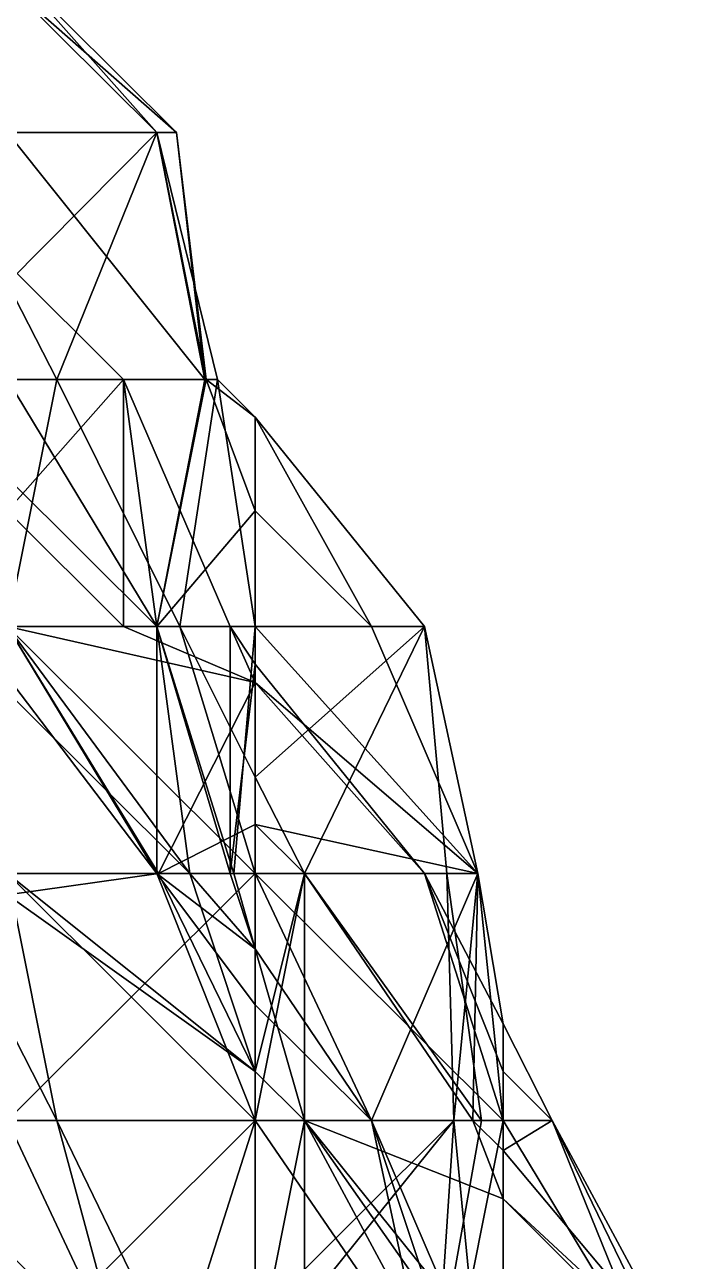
# Model space of a CAD drawing. Header units: metres. Extents: x 15 to 162, y 15 to 204.
# Drawn here: x 134.62 to 150.89, y 154.7 to 185.16 of the extents above; entities that cross this region are included whole.
import ezdxf

# ---------------------------------------------------------------- set-up
doc = ezdxf.new("R2010")
doc.units = ezdxf.units.M

msp = doc.modelspace()

# ---------------------------------------------------------------- linework, layer by layer
at = {"layer": 'fALFF_NINET_XXX_pre-post.nii', "color": 116, "linetype": 'CONTINUOUS'}
for points in [[(134.2, 186.65121, 64.935486), (134.2, 186.16437, 59.032257), (138.36258, 182.5, 64.935486)], [(137.8744, 182.5, 70.83871), (134.2, 186.65121, 64.935486), (138.36258, 182.5, 64.935486)], [(134.2, 186.16437, 70.83871), (134.2, 186.65121, 64.935486), (137.8744, 182.5, 70.83871)], [(137.8744, 182.5, 59.032257), (134.2, 186.16437, 59.032257), (134.2, 182.5, 54.328125)], [(138.36258, 182.5, 64.935486), (134.2, 186.16437, 59.032257), (137.8744, 182.5, 59.032257)], [(137.8744, 182.5, 70.83871), (134.2, 182.5, 74.39459), (134.2, 186.16437, 70.83871)], [(134.2, 178.79297, 53.129032), (137.8744, 182.5, 59.032257), (134.2, 182.5, 54.328125)], [(134.2, 178.79297, 53.129032), (135.41031, 176.41667, 53.129032), (137.8744, 182.5, 59.032257)], [(139.06094, 176.41667, 70.83871), (134.2, 182.5, 74.39459), (137.8744, 182.5, 70.83871)], [(134.2, 176.41667, 74.39459), (134.2, 182.5, 74.39459), (139.06094, 176.41667, 70.83871)], [(135.41031, 176.41667, 53.129032), (139.3707, 176.41667, 59.032257), (137.8744, 182.5, 59.032257)], [(139.3707, 176.41667, 59.032257), (139.09195, 176.41667, 64.935486), (137.8744, 182.5, 59.032257)], [(139.09195, 176.41667, 64.935486), (138.36258, 182.5, 64.935486), (137.8744, 182.5, 59.032257)], [(139.06094, 176.41667, 70.83871), (137.8744, 182.5, 70.83871), (138.36258, 182.5, 64.935486)], [(139.09195, 176.41667, 64.935486), (139.06094, 176.41667, 70.83871), (138.36258, 182.5, 64.935486)], [(137.05737, 176.41667, 94.451614), (134.2, 179.26624, 94.451614), (134.2, 176.41667, 91.68642)], [(137.05737, 176.41667, 94.451614), (134.2, 176.41667, 97.21681), (134.2, 179.26624, 94.451614)], [(135.41031, 176.41667, 53.129032), (134.2, 178.79297, 53.129032), (134.2, 176.41667, 51.957756)], [(135.41031, 176.41667, 53.129032), (134.2, 170.33333, 50.36384), (138.4414, 170.33333, 53.129032)], [(134.2, 176.41667, 51.957756), (134.2, 170.33333, 50.36384), (135.41031, 176.41667, 53.129032)], [(137.8744, 170.33333, 70.83871), (134.2, 176.41667, 74.39459), (139.06094, 176.41667, 70.83871)], [(134.2, 170.33333, 74.39459), (134.2, 176.41667, 74.39459), (137.8744, 170.33333, 70.83871)], [(134.2, 173.1829, 88.548386), (137.05737, 176.41667, 94.451614), (134.2, 176.41667, 91.68642)], [(134.2, 173.1829, 88.548386), (137.05737, 170.33333, 88.548386), (137.05737, 176.41667, 94.451614)], [(134.2, 176.41667, 97.21681), (137.8744, 170.33333, 100.354836), (134.2, 173.9977, 100.354836)], [(134.2, 176.41667, 97.21681), (137.05737, 176.41667, 94.451614), (137.8744, 170.33333, 100.354836)], [(138.4414, 170.33333, 53.129032), (139.3707, 176.41667, 59.032257), (135.41031, 176.41667, 53.129032)], [(137.05737, 170.33333, 88.548386), (139.68047, 170.33333, 94.451614), (137.05737, 176.41667, 94.451614)], [(137.05737, 176.41667, 94.451614), (139.68047, 170.33333, 94.451614), (137.8744, 170.33333, 100.354836)], [(140.3, 173.1829, 64.935486), (137.8744, 170.33333, 70.83871), (139.09195, 176.41667, 64.935486)], [(139.09195, 176.41667, 64.935486), (137.8744, 170.33333, 70.83871), (139.06094, 176.41667, 70.83871)], [(140.3, 170.33333, 54.02835), (139.3707, 176.41667, 59.032257), (138.4414, 170.33333, 53.129032)], [(140.3, 175.48991, 59.032257), (140.3, 173.1829, 64.935486), (139.09195, 176.41667, 64.935486)], [(139.3707, 176.41667, 59.032257), (140.3, 175.48991, 59.032257), (139.09195, 176.41667, 64.935486)], [(140.3, 170.33333, 54.02835), (140.3, 175.48991, 59.032257), (139.3707, 176.41667, 59.032257)], [(144.46259, 170.33333, 59.032257), (140.3, 175.48991, 59.032257), (140.3, 170.33333, 54.02835)], [(143.15738, 170.33333, 64.935486), (140.3, 175.48991, 59.032257), (144.46259, 170.33333, 59.032257)], [(140.3, 173.1829, 64.935486), (140.3, 175.48991, 59.032257), (143.15738, 170.33333, 64.935486)], [(137.8744, 170.33333, 100.354836), (134.2, 170.33333, 105.058975), (134.2, 173.9977, 100.354836)], [(137.05737, 170.33333, 88.548386), (134.2, 173.1829, 88.548386), (134.2, 170.33333, 85.783195)], [(140.3, 173.1829, 64.935486), (140.3, 170.33333, 67.700676), (137.8744, 170.33333, 70.83871)], [(143.15738, 170.33333, 64.935486), (140.3, 170.33333, 67.700676), (140.3, 173.1829, 64.935486)], [(138.4414, 170.33333, 53.129032), (134.2, 170.33333, 50.36384), (140.3, 164.25, 51.957756)], [(134.2, 170.33333, 50.36384), (134.2, 164.25, 50.36384), (140.3, 164.25, 51.957756)], [(134.2, 170.33333, 74.39459), (138.68716, 164.25, 76.741936), (134.2, 168.72491, 76.741936)], [(134.2, 170.33333, 74.39459), (137.8744, 170.33333, 70.83871), (138.68716, 164.25, 76.741936)], [(137.91719, 164.25, 82.645164), (134.2, 170.33333, 85.783195), (134.2, 164.25, 83.244705)], [(137.91719, 164.25, 82.645164), (140.3, 168.95572, 88.548386), (134.2, 170.33333, 85.783195)], [(140.3, 168.95572, 88.548386), (137.05737, 170.33333, 88.548386), (134.2, 170.33333, 85.783195)], [(134.2, 170.33333, 105.058975), (137.8744, 164.25, 106.258064), (134.2, 169.09766, 106.258064)], [(134.2, 170.33333, 105.058975), (137.8744, 170.33333, 100.354836), (137.8744, 164.25, 106.258064)], [(137.05737, 170.33333, 88.548386), (140.3, 168.95572, 88.548386), (139.68047, 170.33333, 94.451614)], [(137.8744, 170.33333, 70.83871), (140.3, 170.33333, 67.700676), (139.76898, 164.25, 70.83871)], [(137.8744, 170.33333, 70.83871), (139.76898, 164.25, 70.83871), (138.68716, 164.25, 76.741936)], [(139.68047, 170.33333, 94.451614), (139.68047, 164.25, 100.354836), (137.8744, 170.33333, 100.354836)], [(137.8744, 170.33333, 100.354836), (139.68047, 164.25, 100.354836), (137.8744, 164.25, 106.258064)], [(138.4414, 170.33333, 53.129032), (140.3, 164.25, 51.957756), (140.3, 166.6263, 53.129032)], [(140.3, 166.6263, 53.129032), (140.3, 170.33333, 54.02835), (138.4414, 170.33333, 53.129032)], [(140.3, 168.95572, 88.548386), (140.3, 169.40657, 94.451614), (139.68047, 170.33333, 94.451614)], [(140.3, 169.40657, 94.451614), (139.68047, 164.25, 100.354836), (139.68047, 170.33333, 94.451614)], [(140.3, 170.33333, 67.700676), (140.3, 164.25, 70.23917), (139.76898, 164.25, 70.83871)], [(140.3, 166.6263, 53.129032), (144.46259, 170.33333, 59.032257), (140.3, 170.33333, 54.02835)], [(140.3, 166.6263, 53.129032), (141.51031, 164.25, 53.129032), (144.46259, 170.33333, 59.032257)], [(145.78047, 164.25, 64.935486), (140.3, 170.33333, 67.700676), (143.15738, 170.33333, 64.935486)], [(140.3, 164.25, 70.23917), (140.3, 170.33333, 67.700676), (145.78047, 164.25, 64.935486)], [(141.51031, 164.25, 53.129032), (145.01862, 164.25, 59.032257), (144.46259, 170.33333, 59.032257)], [(145.78047, 164.25, 64.935486), (143.15738, 170.33333, 64.935486), (144.46259, 170.33333, 59.032257)], [(145.01862, 164.25, 59.032257), (145.78047, 164.25, 64.935486), (144.46259, 170.33333, 59.032257)], [(140.3, 169.40657, 94.451614), (140.3, 164.25, 99.45552), (139.68047, 164.25, 100.354836)], [(140.3, 169.40657, 94.451614), (140.3, 168.95572, 88.548386), (144.46259, 164.25, 94.451614)], [(144.46259, 164.25, 94.451614), (140.3, 164.25, 99.45552), (140.3, 169.40657, 94.451614)], [(137.8744, 164.25, 106.258064), (134.2, 164.25, 110.9622), (134.2, 169.09766, 106.258064)], [(137.91719, 164.25, 82.645164), (140.3, 165.457, 82.645164), (140.3, 168.95572, 88.548386)], [(140.3, 168.95572, 88.548386), (140.3, 165.457, 82.645164), (145.78047, 164.25, 88.548386)], [(144.46259, 164.25, 94.451614), (140.3, 168.95572, 88.548386), (145.78047, 164.25, 88.548386)], [(138.68716, 164.25, 76.741936), (134.2, 164.25, 81.925705), (134.2, 168.72491, 76.741936)], [(141.51031, 164.25, 53.129032), (140.3, 166.6263, 53.129032), (140.3, 164.25, 51.957756)], [(140.3, 164.25, 81.473885), (140.3, 165.457, 82.645164), (137.91719, 164.25, 82.645164)], [(141.51031, 164.25, 82.645164), (140.3, 165.457, 82.645164), (140.3, 164.25, 81.473885)], [(145.78047, 164.25, 88.548386), (140.3, 165.457, 82.645164), (141.51031, 164.25, 82.645164)], [(140.3, 158.16667, 51.957756), (140.3, 164.25, 51.957756), (134.2, 158.16667, 50.36384)], [(140.3, 164.25, 51.957756), (134.2, 164.25, 50.36384), (134.2, 158.16667, 50.36384)], [(134.2, 164.25, 81.925705), (138.68716, 164.25, 76.741936), (140.3, 159.37367, 76.741936)], [(134.2, 164.25, 81.925705), (140.3, 159.37367, 76.741936), (134.2, 163.72043, 82.645164)], [(137.91719, 164.25, 82.645164), (134.2, 163.72043, 82.645164), (140.3, 159.37367, 76.741936)], [(134.2, 163.72043, 82.645164), (137.91719, 164.25, 82.645164), (134.2, 164.25, 83.244705)], [(135.41031, 158.16667, 112.16129), (134.2, 160.54297, 112.16129), (134.2, 164.25, 110.9622)], [(140.3, 158.16667, 109.02326), (135.41031, 158.16667, 112.16129), (134.2, 164.25, 110.9622)], [(140.3, 158.16667, 109.02326), (134.2, 164.25, 110.9622), (137.8744, 164.25, 106.258064)], [(140.3, 162.39648, 100.354836), (140.3, 161.01624, 106.258064), (137.8744, 164.25, 106.258064)], [(139.68047, 164.25, 100.354836), (140.3, 162.39648, 100.354836), (137.8744, 164.25, 106.258064)], [(140.3, 158.16667, 109.02326), (137.8744, 164.25, 106.258064), (140.3, 161.01624, 106.258064)], [(140.3, 164.25, 81.473885), (137.91719, 164.25, 82.645164), (140.3, 159.37367, 76.741936)], [(140.3, 162.39648, 70.83871), (140.3, 159.37367, 76.741936), (138.68716, 164.25, 76.741936)], [(139.76898, 164.25, 70.83871), (140.3, 162.39648, 70.83871), (138.68716, 164.25, 76.741936)], [(140.3, 164.25, 99.45552), (140.3, 162.39648, 100.354836), (139.68047, 164.25, 100.354836)], [(140.3, 164.25, 70.23917), (140.3, 162.39648, 70.83871), (139.76898, 164.25, 70.83871)], [(141.51031, 164.25, 53.129032), (140.3, 158.16667, 51.957756), (141.51031, 158.16667, 53.129032)], [(140.3, 164.25, 51.957756), (140.3, 158.16667, 51.957756), (141.51031, 164.25, 53.129032)], [(140.3, 164.25, 70.23917), (143.15738, 158.16667, 70.83871), (140.3, 162.39648, 70.83871)], [(140.3, 164.25, 70.23917), (145.78047, 164.25, 64.935486), (143.15738, 158.16667, 70.83871)], [(140.3, 159.37367, 76.741936), (141.51031, 164.25, 82.645164), (140.3, 164.25, 81.473885)], [(140.3, 159.37367, 76.741936), (141.51031, 158.16667, 76.741936), (141.51031, 164.25, 82.645164)], [(143.15738, 158.16667, 100.354836), (140.3, 162.39648, 100.354836), (140.3, 164.25, 99.45552)], [(146.4, 158.16667, 95.62289), (143.15738, 158.16667, 100.354836), (140.3, 164.25, 99.45552)], [(146.4, 158.16667, 95.62289), (140.3, 164.25, 99.45552), (144.46259, 164.25, 94.451614)], [(141.51031, 158.16667, 53.129032), (145.86897, 158.16667, 59.032257), (141.51031, 164.25, 53.129032)], [(145.86897, 158.16667, 59.032257), (145.01862, 164.25, 59.032257), (141.51031, 164.25, 53.129032)], [(141.51031, 158.16667, 76.741936), (145.65656, 158.16667, 82.645164), (141.51031, 164.25, 82.645164)], [(145.65656, 158.16667, 82.645164), (145.78047, 164.25, 88.548386), (141.51031, 164.25, 82.645164)], [(145.78047, 164.25, 64.935486), (145.19196, 158.16667, 64.935486), (143.15738, 158.16667, 70.83871)], [(146.4, 160.54297, 88.548386), (146.4, 159.37367, 94.451614), (144.46259, 164.25, 94.451614)], [(145.78047, 164.25, 88.548386), (146.4, 160.54297, 88.548386), (144.46259, 164.25, 94.451614)], [(146.4, 158.16667, 95.62289), (144.46259, 164.25, 94.451614), (146.4, 159.37367, 94.451614)], [(145.86897, 158.16667, 59.032257), (145.19196, 158.16667, 64.935486), (145.01862, 164.25, 59.032257)], [(145.19196, 158.16667, 64.935486), (145.78047, 164.25, 64.935486), (145.01862, 164.25, 59.032257)], [(146.4, 158.16667, 86.24244), (145.78047, 164.25, 88.548386), (145.65656, 158.16667, 82.645164)], [(146.4, 158.16667, 86.24244), (146.4, 160.54297, 88.548386), (145.78047, 164.25, 88.548386)], [(141.51031, 158.16667, 76.741936), (140.3, 162.39648, 70.83871), (143.15738, 158.16667, 70.83871)], [(140.3, 159.37367, 76.741936), (140.3, 162.39648, 70.83871), (141.51031, 158.16667, 76.741936)], [(143.15738, 158.16667, 106.258064), (140.3, 162.39648, 100.354836), (143.15738, 158.16667, 100.354836)], [(140.3, 161.01624, 106.258064), (140.3, 162.39648, 100.354836), (143.15738, 158.16667, 106.258064)], [(143.15738, 158.16667, 106.258064), (140.3, 158.16667, 109.02326), (140.3, 161.01624, 106.258064)], [(135.41031, 158.16667, 112.16129), (134.2, 158.16667, 113.33256), (134.2, 160.54297, 112.16129)], [(147.6103, 158.16667, 88.548386), (146.4, 160.54297, 88.548386), (146.4, 158.16667, 86.24244)], [(147.6103, 158.16667, 94.451614), (146.4, 160.54297, 88.548386), (147.6103, 158.16667, 88.548386)], [(146.4, 159.37367, 94.451614), (146.4, 160.54297, 88.548386), (147.6103, 158.16667, 94.451614)], [(147.6103, 158.16667, 94.451614), (146.4, 158.16667, 95.62289), (146.4, 159.37367, 94.451614)], [(140.3, 152.08333, 51.957756), (140.3, 158.16667, 51.957756), (134.2, 152.08333, 51.957756)], [(140.3, 158.16667, 51.957756), (134.2, 158.16667, 50.36384), (134.2, 152.08333, 51.957756)], [(134.2, 158.16667, 113.33256), (137.05737, 152.08333, 118.064514), (134.2, 154.9329, 118.064514)], [(134.2, 158.16667, 113.33256), (135.41031, 158.16667, 112.16129), (137.05737, 152.08333, 118.064514)], [(135.41031, 158.16667, 112.16129), (140.3, 158.16667, 109.02326), (138.36258, 152.08333, 112.16129)], [(135.41031, 158.16667, 112.16129), (138.36258, 152.08333, 112.16129), (137.05737, 152.08333, 118.064514)], [(140.3, 158.16667, 109.02326), (140.3, 152.08333, 110.28637), (138.36258, 152.08333, 112.16129)], [(141.51031, 158.16667, 53.129032), (140.3, 152.08333, 51.957756), (141.51031, 152.08333, 53.129032)], [(140.3, 158.16667, 51.957756), (140.3, 152.08333, 51.957756), (141.51031, 158.16667, 53.129032)], [(140.3, 153.28807, 64.935486), (145.19196, 158.16667, 64.935486), (144.78717, 152.08333, 59.032257)], [(140.3, 152.08333, 66.272316), (145.19196, 158.16667, 64.935486), (140.3, 153.28807, 64.935486)], [(140.3, 152.08333, 66.272316), (145.78047, 152.08333, 70.83871), (145.19196, 158.16667, 64.935486)], [(144.46259, 152.08333, 106.258064), (140.3, 158.16667, 109.02326), (143.15738, 158.16667, 106.258064)], [(140.3, 152.08333, 110.28637), (140.3, 158.16667, 109.02326), (144.46259, 152.08333, 106.258064)], [(141.51031, 152.08333, 53.129032), (144.78717, 152.08333, 59.032257), (141.51031, 158.16667, 53.129032)], [(144.78717, 152.08333, 59.032257), (145.86897, 158.16667, 59.032257), (141.51031, 158.16667, 53.129032)], [(146.4, 152.08333, 71.73803), (146.4, 156.23454, 76.741936), (141.51031, 158.16667, 76.741936)], [(146.4, 152.08333, 71.73803), (141.51031, 158.16667, 76.741936), (145.78047, 152.08333, 70.83871)], [(145.78047, 152.08333, 70.83871), (141.51031, 158.16667, 76.741936), (143.15738, 158.16667, 70.83871)], [(141.51031, 158.16667, 76.741936), (146.4, 156.23454, 76.741936), (145.65656, 158.16667, 82.645164)], [(145.78047, 152.08333, 70.83871), (143.15738, 158.16667, 70.83871), (145.19196, 158.16667, 64.935486)], [(143.15738, 158.16667, 100.354836), (146.4, 158.16667, 95.62289), (145.19196, 152.08333, 100.354836)], [(145.19196, 152.08333, 100.354836), (144.46259, 152.08333, 106.258064), (143.15738, 158.16667, 100.354836)], [(144.46259, 152.08333, 106.258064), (143.15738, 158.16667, 106.258064), (143.15738, 158.16667, 100.354836)], [(145.19196, 158.16667, 64.935486), (145.86897, 158.16667, 59.032257), (144.78717, 152.08333, 59.032257)], [(146.4, 158.16667, 95.62289), (146.4, 152.08333, 98.00749), (145.19196, 152.08333, 100.354836)], [(146.4, 156.23454, 76.741936), (146.4, 157.42526, 82.645164), (145.65656, 158.16667, 82.645164)], [(146.4, 157.42526, 82.645164), (146.4, 158.16667, 86.24244), (145.65656, 158.16667, 82.645164)], [(146.4, 157.42526, 82.645164), (147.6103, 158.16667, 88.548386), (146.4, 158.16667, 86.24244)], [(146.4, 157.42526, 82.645164), (150.88716, 152.08333, 82.645164), (147.6103, 158.16667, 88.548386)], [(150.0744, 152.08333, 94.451614), (146.4, 158.16667, 95.62289), (147.6103, 158.16667, 94.451614)], [(146.4, 152.08333, 98.00749), (146.4, 158.16667, 95.62289), (150.0744, 152.08333, 94.451614)], [(150.88716, 152.08333, 82.645164), (150.56258, 152.08333, 88.548386), (147.6103, 158.16667, 88.548386)], [(150.56258, 152.08333, 88.548386), (150.0744, 152.08333, 94.451614), (147.6103, 158.16667, 88.548386)], [(150.0744, 152.08333, 94.451614), (147.6103, 158.16667, 94.451614), (147.6103, 158.16667, 88.548386)], [(146.4, 157.42526, 82.645164), (146.4, 156.23454, 76.741936), (150.88716, 152.08333, 82.645164)], [(150.56258, 152.08333, 76.741936), (146.4, 156.23454, 76.741936), (146.4, 152.08333, 71.73803)], [(150.88716, 152.08333, 82.645164), (146.4, 156.23454, 76.741936), (150.56258, 152.08333, 76.741936)], [(137.05737, 152.08333, 118.064514), (134.2, 152.08333, 120.82972), (134.2, 154.9329, 118.064514)]]:
    msp.add_3dface(points, dxfattribs=at)

doc.saveas('drawing.dxf')
